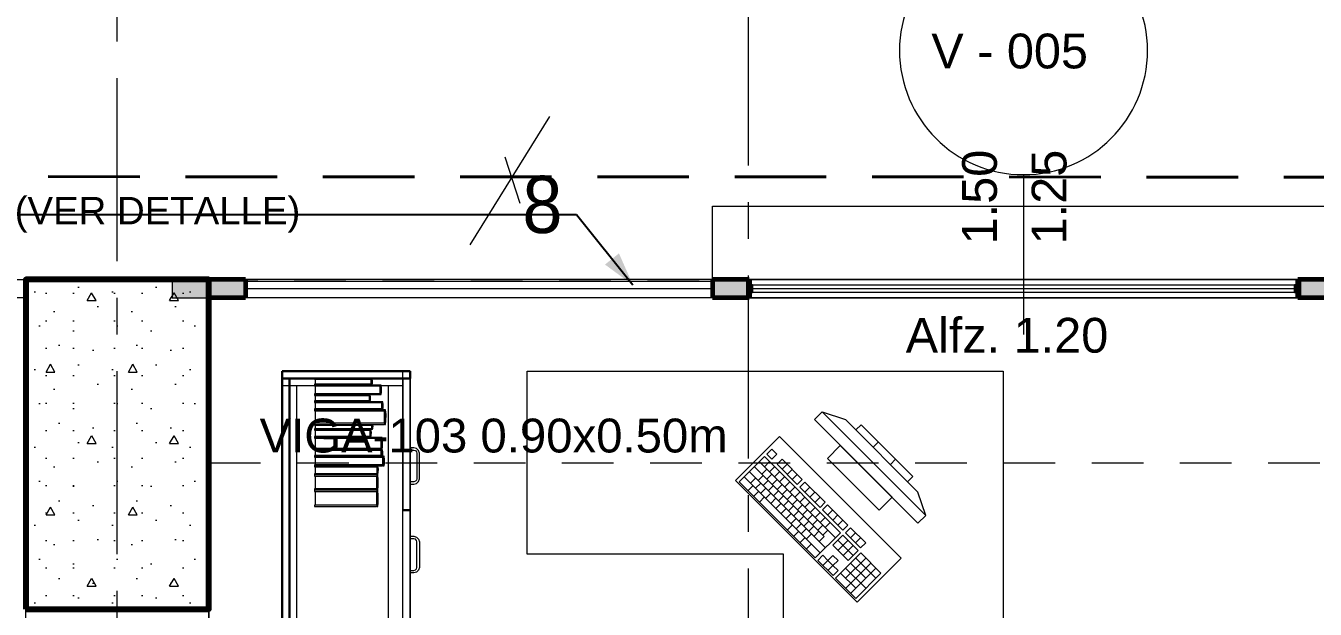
# Model space of a CAD drawing. Header units: inches. Extents: x -38 to 5698, y -33 to 92.
# Drawn here: x 129.57 to 133.092, y 16.5 to 18.093 of the extents above; entities that cross this region are included whole.
import ezdxf

# ---------------------------------------------------------------- set-up
doc = ezdxf.new("R2010")
doc.units = ezdxf.units.IN
doc.header["$MEASUREMENT"] = 0
doc.set_wipeout_variables(frame=1)
for name, pattern in [('A-PB$0$HIDDEN', [0.375, 0.25, -0.125]), ('CONTINUA', [0]), ('Hidden Line', [0.195611, 0.141111, -0.0545]), ('Punto & Raya', [0.65, 0.5, -0.075, 0, -0.075]), ('Wipeout_Contour', [1, 0, -1])]:
    doc.linetypes.add(name, pattern=pattern)
for name, color, linetype in [('02 _ ARQ _ ALB _ Ejes Generales', 7, 'Continuous'), ('02 _ ARQ _ ALB _ Muros Interiores', 7, 'Continuous'), ('02 _ ARQ _ ZON _ Espacio.3D', 7, 'Continuous'), ('08 _ STR _ EXT _ 06 Columnas', 7, 'Continuous'), ('08 _ STR _ EXT _ 09 Vigas', 7, 'Continuous'), ('Acabado - Muros', 7, 'Continuous'), ('Interior - Mobiliario', 7, 'Continuous'), ('Marcador - Secciones', 251, 'Continuous'), ('Notas - Etiquetas', 251, 'Continuous')]:
    doc.layers.add(name, color=color, linetype=linetype)
for name, color, linetype, lineweight in [('distribucion a sub tableros', 210, 'CONTINUA', 40), ('Lineas Electr', 4, 'Continuous', 18), ('textos', 7, 'Continuous', 5)]:
    doc.layers.add(name, color=color, linetype=linetype, lineweight=lineweight)
doc.styles.add('Estilo_Generado_4', font='swisse.ttf')
doc.styles.add('SWISS', font='swisse.ttf')
doc.dimstyles.new('Estilo_Generado__8', dxfattribs={"dimtxt": 0.18, "dimasz": 0.0912, "dimexe": 0.18, "dimexo": 0.0625, "dimgap": 0, "dimtad": 0, "dimtih": 1, "dimtoh": 1, "dimdec": 4, "dimzin": 0, "dimdsep": 46, "dimcen": 0.09, "dimadec": 0, "dimazin": 0, "dimtfac": 1, "dimtdec": 4, "dimtmove": 0, "dimatfit": 3, "dimldrblk": 'ARROWHEAD_5', "dimfxl": 1, "dimtolj": 1, "dimtzin": 0, "dimarcsym": 0})

# ---------------------------------------------------------------- blocks, each defined once
blk = doc.blocks.new('ARROWHEAD_5')
at = {"linetype": 'Continuous', "lineweight": 0}
blk.add_hatch(color=0, dxfattribs=at).paths.add_polyline_path([(-1, 0.2679), (0, 0), (-1, -0.2679)])
at = {"color": 0, "linetype": 'Continuous', "lineweight": 0}
blk.add_line((0, 0), (-1, 0), dxfattribs=at)

msp = doc.modelspace()

# ---------------------------------------------------------------- hatches: boundary and pattern name
at = {"linetype": 'Continuous', "lineweight": 0, "true_color": 0x636466}
msp.add_hatch(color=251, dxfattribs=at).paths.add_polyline_path([(129.97, 17.3999), (129.97, 17.3499), (130.07, 17.3499), (130.07, 17.3999)])
at = {"layer": '08 _ STR _ EXT _ 06 Columnas', "linetype": 'Continuous', "lineweight": 9}
h = msp.add_hatch(dxfattribs=at)
h.set_pattern_fill('HORMIGÓN_EN_MASA_0002', style=0, pattern_type=2)
h.set_pattern_definition([(0, (92.5, 3e-09), (0, 0.3897114), [0.024375, -0.200625]), (0, (92.6125, 0.19486), (0, 0.3897114), [0.024375, -0.200625]), (60, (92.5, 3e-09), (-0.3375, 0.1948557), [0.024375, -0.200625]), (60, (92.725, 3e-09), (-0.3375, 0.1948557), [0.024375, -0.200625]), (120, (92.5244, 3e-09), (0.3375, 0.1948557), [0.024375, -0.200625]), (120, (92.7494, 3e-09), (0.3375, 0.1948557), [0.024375, -0.200625]), (0, (92.500015, 0.0375), (0, 0.075), [0, -0.075, 0, -0.1125]), (45, (92.537515, 0.0375), (-0.05303301, 0.05303301), [0, -0.05625, 0, -0.09375])])
h.paths.add_polyline_path([(129.57, 16.5), (130.07, 16.5), (130.07, 17.4), (129.57, 17.4)])
at = {"layer": 'Acabado - Muros', "linetype": 'Continuous', "lineweight": 0}
msp.add_hatch(color=254, dxfattribs=at).paths.add_polyline_path([(133.1445, 17.4001), (133.0445, 17.4001), (133.0445, 17.3501), (133.1445, 17.3501)])

# ---------------------------------------------------------------- linework, layer by layer
at = {"color": 7, "linetype": 'Continuous', "lineweight": 13, "flags": 128}
msp.add_lwpolyline([(129.97, 17.3999), (129.97, 17.3499), (130.07, 17.3499), (130.07, 17.3999)], close=True, dxfattribs=at)
at = {"layer": '02 _ ARQ _ ALB _ Ejes Generales', "color": 252, "linetype": 'Punto & Raya', "lineweight": 13}
msp.add_line((129.82, 3.05), (129.82, 44.9), dxfattribs=at)
at = {"layer": '02 _ ARQ _ ALB _ Muros Interiores', "color": 165, "linetype": 'Continuous', "lineweight": 15}
for p, q in [((132.295, 17.6863), (132.295, 17.2501)), ((131.545, 17.4001), (133.045, 17.4001)), ((133.035, 17.3851), (131.555, 17.3851)), ((131.555, 17.3751), (133.035, 17.3751)), ((131.555, 17.3651), (133.035, 17.3651)), ((131.545, 17.3501), (133.045, 17.3501))]:
    msp.add_line(p, q, dxfattribs=at)
at = {"layer": '02 _ ARQ _ ALB _ Muros Interiores', "color": 7, "linetype": 'Continuous', "lineweight": 80}
for p, q in [((131.545, 17.4001), (131.545, 17.3851)), ((131.545, 17.4001), (131.545, 17.3851)), ((133.045, 17.4001), (133.045, 17.3851)), ((133.045, 17.4001), (133.045, 17.3851)), ((131.545, 17.3851), (131.545, 17.3651)), ((131.545, 17.3851), (131.545, 17.3651)), ((131.545, 17.3851), (131.545, 17.3651)), ((131.545, 17.3651), (131.545, 17.3501)), ((131.545, 17.3651), (131.545, 17.3501)), ((133.045, 17.3851), (133.045, 17.3651)), ((133.045, 17.3851), (133.045, 17.3651)), ((133.045, 17.3851), (133.045, 17.3651)), ((133.045, 17.3651), (133.045, 17.3501)), ((133.045, 17.3651), (133.045, 17.3501))]:
    msp.add_line(p, q, dxfattribs=at)
at = {"layer": '02 _ ARQ _ ALB _ Muros Interiores', "color": 165, "linetype": 'Continuous', "lineweight": 25}
for p, q in [((131.555, 17.3851), (131.545, 17.3851)), ((131.545, 17.3651), (131.555, 17.3651)), ((131.555, 17.3651), (131.555, 17.3851)), ((133.045, 17.3851), (133.035, 17.3851)), ((133.035, 17.3851), (133.035, 17.3651)), ((133.035, 17.3651), (133.045, 17.3651))]:
    msp.add_line(p, q, dxfattribs=at)
at = {"layer": '02 _ ARQ _ ALB _ Muros Interiores', "color": 251, "linetype": 'Continuous', "lineweight": 13, "flags": 128}
msp.add_lwpolyline([(132.6337, 18.0251, 1), (131.9562, 18.0251, 1)], format="xyb", close=True, dxfattribs=at)
at = {"layer": '02 _ ARQ _ ZON _ Espacio.3D', "color": 254, "linetype": 'Continuous', "lineweight": 0, "flags": 128}
for points in [[(112.57, 17.4), (137.07, 17.4)], [(135.97, 17.35), (130.07, 17.35), (130.07, 16.9), (130.07, 7.7), (130.27, 7.7), (130.27, 7.2), (129.77, 7.2), (129.77, 3.7271), (130.6199, 3.7271), (130.6224, 4.6516), (130.7699, 4.6516), (130.7699, 4.2489), (135.8699, 4.2489)]]:
    msp.add_lwpolyline(points, dxfattribs=at)
msp.add_lwpolyline([(122.62, 8.1), (123.07, 8.1), (123.07, 7.7), (124.5795, 7.6999), (124.5795, 7.2), (129.37, 7.2), (129.37, 7.7), (129.57, 7.7), (129.57, 8.1), (130.07, 8.1), (130.07, 16.5), (129.57, 16.5), (129.57, 17.35), (129.37, 17.35), (123.27, 17.35), (123.07, 17.35), (123.07, 16.5), (122.62, 16.5)], close=True, dxfattribs=at)
at = {"layer": '08 _ STR _ EXT _ 06 Columnas', "color": 7, "linetype": 'Continuous', "lineweight": 80, "flags": 128}
msp.add_lwpolyline([(129.57, 16.5), (130.07, 16.5), (130.07, 17.4), (129.57, 17.4)], close=True, dxfattribs=at)
at = {"layer": '08 _ STR _ EXT _ 09 Vigas', "color": 251, "linetype": 'Hidden Line', "lineweight": 13}
for p, q in [((130.07, 17.4), (129.57, 17.4)), ((129.57, 7.7), (129.57, 16.9)), ((130.07, 7.7), (130.07, 16.9))]:
    msp.add_line(p, q, dxfattribs=at)
at = {"layer": 'Acabado - Muros', "color": 7, "linetype": 'Continuous', "lineweight": 60}
for p, q in [((130.07, 17.4001), (130.07, 17.3501)), ((131.5455, 17.4001), (131.5455, 17.3501)), ((133.0445, 17.4001), (133.0445, 17.3501)), ((133.1445, 17.4001), (133.0445, 17.4001)), ((133.1445, 17.3501), (133.0445, 17.3501))]:
    msp.add_line(p, q, dxfattribs=at)
at = {"layer": 'distribucion a sub tableros', "linetype": 'A-PB$0$HIDDEN', "lineweight": 40}
msp.add_line((128.1312, 17.6814), (137.9126, 17.6781), dxfattribs=at)
at = {"layer": 'Interior - Mobiliario', "color": 175, "linetype": 'Continuous', "lineweight": 13}
for p, q in [((130.29, 17.13), (130.29, 15.67)), ((130.6, 17.13), (130.29, 17.13)), ((130.6, 15.67), (130.6, 17.13)), ((130.31, 15.69), (130.31, 17.11)), ((130.56, 17.11), (130.31, 17.11)), ((130.5367, 17.1119), (130.3587, 17.1119)), ((130.3587, 17.1119), (130.3587, 17.1098)), ((130.3587, 17.1098), (130.5388, 17.1098)), ((130.5388, 17.0883), (130.3587, 17.0883)), ((130.3587, 17.0883), (130.3587, 17.0862)), ((130.3587, 17.0862), (130.5367, 17.0862)), ((130.5073, 17.0852), (130.3587, 17.0852)), ((130.3587, 17.0852), (130.3587, 17.0838)), ((130.3587, 17.0838), (130.5091, 17.0838)), ((130.3602, 17.0838), (130.3602, 17.0685)), ((130.3605, 17.1098), (130.3605, 17.0883)), ((130.5074, 17.0852), (130.5073, 17.0852)), ((130.5076, 17.085), (130.5074, 17.0852)), ((130.5078, 17.085), (130.5076, 17.085)), ((130.508, 17.0849), (130.5078, 17.085)), ((130.5082, 17.0849), (130.508, 17.0849)), ((130.5084, 17.085), (130.5082, 17.0849)), ((130.5083, 17.0685), (130.5083, 17.0838)), ((130.5086, 17.085), (130.5084, 17.085)), ((130.5088, 17.0851), (130.5086, 17.085)), ((130.509, 17.0852), (130.5088, 17.0851)), ((130.5106, 17.0852), (130.509, 17.0852)), ((130.5091, 17.0838), (130.5095, 17.0824)), ((130.5095, 17.0824), (130.5102, 17.0768)), ((130.5116, 17.0792), (130.5106, 17.0852)), ((130.5368, 17.1118), (130.5367, 17.1119)), ((130.5367, 17.0862), (130.5368, 17.0864)), ((130.537, 17.1116), (130.5368, 17.1118)), ((130.5368, 17.0864), (130.537, 17.0865)), ((130.5372, 17.1115), (130.537, 17.1116)), ((130.537, 17.0865), (130.5373, 17.0866)), ((130.5375, 17.1115), (130.5372, 17.1115)), ((130.5373, 17.0866), (130.5376, 17.0867)), ((130.5378, 17.1115), (130.5375, 17.1115)), ((130.5376, 17.0867), (130.5378, 17.0867)), ((130.538, 17.1115), (130.5378, 17.1115)), ((130.5378, 17.0867), (130.5381, 17.0866)), ((130.5379, 17.0883), (130.5379, 17.1098)), ((130.5383, 17.1116), (130.538, 17.1115)), ((130.5381, 17.0866), (130.5383, 17.0865)), ((130.5385, 17.1117), (130.5383, 17.1116)), ((130.5383, 17.0865), (130.5386, 17.0863)), ((130.5387, 17.1119), (130.5385, 17.1117)), ((130.5386, 17.0863), (130.5387, 17.0862)), ((130.5406, 17.1119), (130.5387, 17.1119)), ((130.5387, 17.0862), (130.5406, 17.0862)), ((130.5388, 17.1098), (130.5394, 17.1079)), ((130.5397, 17.0921), (130.5388, 17.0883)), ((130.5394, 17.1079), (130.5401, 17.1)), ((130.5401, 17.1), (130.5397, 17.0921)), ((130.5419, 17.1033), (130.5406, 17.1119)), ((130.5406, 17.0862), (130.5416, 17.0919)), ((130.5416, 17.0919), (130.5419, 17.1033)), ((130.6, 17.11), (130.56, 17.11)), ((130.56, 17.11), (130.56, 15.69)), ((130.6, 15.69), (130.6, 17.11)), ((130.5091, 17.0685), (130.3587, 17.0685)), ((130.3587, 17.0685), (130.3587, 17.067)), ((130.3587, 17.067), (130.5073, 17.067)), ((130.5408, 17.066), (130.3587, 17.066)), ((130.3587, 17.066), (130.3587, 17.0644)), ((130.3587, 17.0644), (130.543, 17.0644)), ((130.543, 17.0472), (130.3587, 17.0472)), ((130.3587, 17.0472), (130.3587, 17.0456)), ((130.3587, 17.0456), (130.5408, 17.0456)), ((130.3605, 17.0644), (130.3605, 17.0472)), ((130.5073, 17.067), (130.5074, 17.0671)), ((130.5074, 17.0671), (130.5076, 17.0672)), ((130.5076, 17.0672), (130.5078, 17.0673)), ((130.5078, 17.0673), (130.508, 17.0673)), ((130.508, 17.0673), (130.5083, 17.0673)), ((130.5083, 17.0673), (130.5085, 17.0673)), ((130.5085, 17.0673), (130.5087, 17.0672)), ((130.5087, 17.0672), (130.5089, 17.0671)), ((130.5089, 17.0671), (130.509, 17.067)), ((130.509, 17.067), (130.5106, 17.067)), ((130.5098, 17.0712), (130.5091, 17.0685)), ((130.5102, 17.0768), (130.5098, 17.0712)), ((130.5106, 17.067), (130.5114, 17.071)), ((130.5114, 17.071), (130.5116, 17.0792)), ((130.5409, 17.066), (130.5408, 17.066)), ((130.5408, 17.0456), (130.541, 17.0457)), ((130.5411, 17.0658), (130.5409, 17.066)), ((130.541, 17.0457), (130.5412, 17.0458)), ((130.5414, 17.0657), (130.5411, 17.0658)), ((130.5412, 17.0458), (130.5415, 17.0459)), ((130.5417, 17.0657), (130.5414, 17.0657)), ((130.5415, 17.0459), (130.5417, 17.0459)), ((130.5419, 17.0657), (130.5417, 17.0657)), ((130.5417, 17.0459), (130.542, 17.0459)), ((130.5422, 17.0657), (130.5419, 17.0657)), ((130.542, 17.0459), (130.5423, 17.0459)), ((130.5421, 17.0472), (130.5421, 17.0644)), ((130.5425, 17.0658), (130.5422, 17.0657)), ((130.5423, 17.0459), (130.5425, 17.0458)), ((130.5427, 17.0659), (130.5425, 17.0658)), ((130.5425, 17.0458), (130.5428, 17.0457)), ((130.5429, 17.066), (130.5427, 17.0659)), ((130.5428, 17.0457), (130.5429, 17.0456)), ((130.5449, 17.066), (130.5429, 17.066)), ((130.5429, 17.0456), (130.5449, 17.0456)), ((130.543, 17.0644), (130.5436, 17.0629)), ((130.5439, 17.0503), (130.543, 17.0472)), ((130.5436, 17.0629), (130.5444, 17.0566)), ((130.5444, 17.0566), (130.5439, 17.0503)), ((130.5461, 17.0592), (130.5449, 17.066)), ((130.5449, 17.0456), (130.5459, 17.0501)), ((130.5459, 17.0501), (130.5461, 17.0592)), ((130.5484, 17.0446), (130.3587, 17.0446)), ((130.3587, 17.0446), (130.3587, 17.0414)), ((130.3587, 17.0414), (130.5507, 17.0414)), ((130.3606, 17.0414), (130.3606, 17.0077)), ((130.5485, 17.0444), (130.5484, 17.0446)), ((130.5488, 17.0442), (130.5485, 17.0444)), ((130.549, 17.044), (130.5488, 17.0442)), ((130.5493, 17.0439), (130.549, 17.044)), ((130.5496, 17.0439), (130.5493, 17.0439)), ((130.5499, 17.044), (130.5496, 17.0439)), ((130.5498, 17.0077), (130.5498, 17.0414)), ((130.5501, 17.0441), (130.5499, 17.044)), ((130.5504, 17.0444), (130.5501, 17.0441)), ((130.5506, 17.0446), (130.5504, 17.0444)), ((130.5527, 17.0446), (130.5506, 17.0446)), ((130.5507, 17.0414), (130.5513, 17.0383)), ((130.5516, 17.0137), (130.5507, 17.0077)), ((130.5513, 17.0383), (130.5521, 17.0261)), ((130.5521, 17.0261), (130.5516, 17.0137)), ((130.554, 17.0312), (130.5527, 17.0446)), ((130.5527, 17.0045), (130.5537, 17.0133)), ((130.5537, 17.0133), (130.554, 17.0312)), ((131.7451, 17.0389), (131.7239, 17.0177)), ((131.7239, 17.0177), (132.0067, 16.7349)), ((132.0279, 16.7561), (131.7451, 17.0389)), ((131.7451, 17.0389), (131.8087, 17.0177)), ((131.8087, 17.0177), (132.0067, 16.8197)), ((130.5507, 17.0077), (130.3587, 17.0077)), ((130.3587, 17.0077), (130.3587, 17.0045)), ((130.3587, 17.0045), (130.5484, 17.0045)), ((130.5138, 17.0035), (130.3587, 17.0035)), ((130.3587, 17.0035), (130.3587, 17.0026)), ((130.3587, 17.0026), (130.5157, 17.0026)), ((130.5157, 16.9925), (130.3587, 16.9925)), ((130.3587, 16.9925), (130.3587, 16.9915)), ((130.3587, 16.9915), (130.5138, 16.9915)), ((130.5094, 16.9905), (130.3587, 16.9905)), ((130.3587, 16.9905), (130.3587, 16.9889)), ((130.3587, 16.9889), (130.5112, 16.9889)), ((130.3602, 17.0026), (130.3602, 16.9925)), ((130.3602, 16.9889), (130.3602, 16.9717)), ((130.5095, 16.9904), (130.5094, 16.9905)), ((130.5097, 16.9903), (130.5095, 16.9904)), ((130.5099, 16.9902), (130.5097, 16.9903)), ((130.5101, 16.9902), (130.5099, 16.9902)), ((130.5103, 16.9902), (130.5101, 16.9902)), ((130.5106, 16.9902), (130.5103, 16.9902)), ((130.5105, 16.9717), (130.5105, 16.9889)), ((130.5108, 16.9903), (130.5106, 16.9902)), ((130.511, 16.9904), (130.5108, 16.9903)), ((130.5111, 16.9905), (130.511, 16.9904)), ((130.5128, 16.9905), (130.5111, 16.9905)), ((130.5112, 16.9889), (130.5117, 16.9873)), ((130.5119, 16.9748), (130.5112, 16.9717)), ((130.5117, 16.9873), (130.5123, 16.9811)), ((130.5123, 16.9811), (130.5119, 16.9748)), ((130.5138, 16.9837), (130.5128, 16.9905)), ((130.5128, 16.9701), (130.5136, 16.9746)), ((130.5136, 16.9746), (130.5138, 16.9837)), ((130.5139, 17.0035), (130.5138, 17.0035)), ((130.5138, 16.9915), (130.5139, 16.9916)), ((130.5141, 17.0034), (130.5139, 17.0035)), ((130.5139, 16.9916), (130.5141, 16.9916)), ((130.5143, 17.0034), (130.5141, 17.0034)), ((130.5141, 16.9916), (130.5144, 16.9917)), ((130.5145, 17.0033), (130.5143, 17.0034)), ((130.5144, 16.9917), (130.5146, 16.9917)), ((130.5148, 17.0033), (130.5145, 17.0033)), ((130.5146, 16.9917), (130.5148, 16.9917)), ((130.515, 17.0034), (130.5148, 17.0033)), ((130.5148, 16.9917), (130.5151, 16.9917)), ((130.5149, 16.9925), (130.5149, 17.0026)), ((130.5152, 17.0034), (130.515, 17.0034)), ((130.5151, 16.9917), (130.5153, 16.9916)), ((130.5154, 17.0035), (130.5152, 17.0034)), ((130.5153, 16.9916), (130.5155, 16.9915)), ((130.5156, 17.0035), (130.5154, 17.0035)), ((130.5155, 16.9915), (130.5156, 16.9915)), ((130.5173, 17.0035), (130.5156, 17.0035)), ((130.5156, 16.9915), (130.5173, 16.9915)), ((130.5157, 17.0026), (130.5162, 17.0017)), ((130.5164, 16.9943), (130.5157, 16.9925)), ((130.5162, 17.0017), (130.5168, 16.998)), ((130.5168, 16.998), (130.5164, 16.9943)), ((130.5183, 16.9995), (130.5173, 17.0035)), ((130.5173, 16.9915), (130.5182, 16.9941)), ((130.5182, 16.9941), (130.5183, 16.9995)), ((130.5484, 17.0045), (130.5486, 17.0047)), ((130.5486, 17.0047), (130.5488, 17.005)), ((130.5488, 17.005), (130.5491, 17.0051)), ((130.5491, 17.0051), (130.5494, 17.0052)), ((130.5494, 17.0052), (130.5497, 17.0052)), ((130.5497, 17.0052), (130.5499, 17.0051)), ((130.5499, 17.0051), (130.5502, 17.0049)), ((130.5502, 17.0049), (130.5505, 17.0047)), ((130.5505, 17.0047), (130.5506, 17.0045)), ((130.5506, 17.0045), (130.5527, 17.0045)), ((131.8511, 17.0036), (131.837, 16.9894)), ((131.837, 16.9894), (131.9784, 16.848)), ((131.9926, 16.8621), (131.8511, 17.0036)), ((130.5112, 16.9717), (130.3587, 16.9717)), ((130.3587, 16.9717), (130.3587, 16.9701)), ((130.3587, 16.9701), (130.5094, 16.9701)), ((130.539, 16.9691), (130.3587, 16.9691)), ((130.3587, 16.9691), (130.3587, 16.9665)), ((130.3587, 16.9665), (130.5412, 16.9665)), ((130.3605, 16.9665), (130.3605, 16.9389)), ((130.5094, 16.9701), (130.5095, 16.9702)), ((130.5095, 16.9702), (130.5097, 16.9703)), ((130.5097, 16.9703), (130.5099, 16.9704)), ((130.5099, 16.9704), (130.5102, 16.9705)), ((130.5102, 16.9705), (130.5104, 16.9705)), ((130.5104, 16.9705), (130.5106, 16.9704)), ((130.5106, 16.9704), (130.5108, 16.9703)), ((130.5108, 16.9703), (130.511, 16.9702)), ((130.511, 16.9702), (130.5111, 16.9701)), ((130.5111, 16.9701), (130.5128, 16.9701)), ((130.5391, 16.969), (130.539, 16.9691)), ((130.5393, 16.9688), (130.5391, 16.969)), ((130.5395, 16.9687), (130.5393, 16.9688)), ((130.5398, 16.9686), (130.5395, 16.9687)), ((130.5401, 16.9686), (130.5398, 16.9686)), ((130.5403, 16.9686), (130.5401, 16.9686)), ((130.5402, 16.9389), (130.5402, 16.9665)), ((130.5406, 16.9688), (130.5403, 16.9686)), ((130.5408, 16.9689), (130.5406, 16.9688)), ((130.541, 16.9691), (130.5408, 16.9689)), ((130.543, 16.9691), (130.541, 16.9691)), ((130.5412, 16.9665), (130.5417, 16.964)), ((130.542, 16.9439), (130.5412, 16.9389)), ((130.5417, 16.964), (130.5425, 16.9539)), ((130.5425, 16.9539), (130.542, 16.9439)), ((130.5442, 16.9582), (130.543, 16.9691)), ((130.543, 16.9363), (130.544, 16.9435)), ((130.544, 16.9435), (130.5442, 16.9582)), ((130.63, 16.941), (130.62, 16.941)), ((130.62, 16.941), (130.62, 16.934)), ((130.6375, 16.939), (130.63, 16.941)), ((130.643, 16.9335), (130.6375, 16.939)), ((131.7946, 16.947), (131.7592, 16.9116)), ((131.936, 16.8056), (131.7946, 16.947)), ((131.8841, 16.9423), (131.8983, 16.9564)), ((130.5412, 16.9389), (130.3587, 16.9389)), ((130.3587, 16.9389), (130.3587, 16.9363)), ((130.3587, 16.9363), (130.539, 16.9363)), ((130.5398, 16.9353), (130.3587, 16.9353)), ((130.3587, 16.9353), (130.3587, 16.934)), ((130.3587, 16.934), (130.542, 16.934)), ((130.542, 16.9199), (130.3587, 16.9199)), ((130.3587, 16.9199), (130.3587, 16.9186)), ((130.3587, 16.9186), (130.5398, 16.9186)), ((130.5442, 16.9176), (130.3587, 16.9176)), ((130.3587, 16.9176), (130.3587, 16.9155)), ((130.3587, 16.9155), (130.5465, 16.9155)), ((130.3605, 16.934), (130.3605, 16.9199)), ((130.3606, 16.9155), (130.3606, 16.8939)), ((130.539, 16.9363), (130.5391, 16.9365)), ((130.5391, 16.9365), (130.5393, 16.9367)), ((130.5393, 16.9367), (130.5396, 16.9368)), ((130.5396, 16.9368), (130.5399, 16.9369)), ((130.5399, 16.9353), (130.5398, 16.9353)), ((130.5398, 16.9186), (130.5399, 16.9186)), ((130.5399, 16.9369), (130.5401, 16.9369)), ((130.5401, 16.9352), (130.5399, 16.9353)), ((130.5399, 16.9186), (130.5401, 16.9187)), ((130.5401, 16.9369), (130.5404, 16.9368)), ((130.5403, 16.9351), (130.5401, 16.9352)), ((130.5401, 16.9187), (130.5404, 16.9188)), ((130.5406, 16.935), (130.5403, 16.9351)), ((130.5404, 16.9368), (130.5407, 16.9366)), ((130.5404, 16.9188), (130.5407, 16.9188)), ((130.5409, 16.935), (130.5406, 16.935)), ((130.5407, 16.9366), (130.5409, 16.9364)), ((130.5407, 16.9188), (130.5409, 16.9188)), ((130.5409, 16.9364), (130.541, 16.9363)), ((130.5412, 16.9351), (130.5409, 16.935)), ((130.5409, 16.9188), (130.5412, 16.9188)), ((130.541, 16.9363), (130.543, 16.9363)), ((130.541, 16.9199), (130.541, 16.934)), ((130.5414, 16.9351), (130.5412, 16.9351)), ((130.5412, 16.9188), (130.5415, 16.9187)), ((130.5416, 16.9352), (130.5414, 16.9351)), ((130.5415, 16.9187), (130.5417, 16.9186)), ((130.5418, 16.9353), (130.5416, 16.9352)), ((130.5417, 16.9186), (130.5418, 16.9186)), ((130.5438, 16.9353), (130.5418, 16.9353)), ((130.5418, 16.9186), (130.5438, 16.9186)), ((130.542, 16.934), (130.5425, 16.9327)), ((130.5428, 16.9224), (130.542, 16.9199)), ((130.5425, 16.9327), (130.5433, 16.9276)), ((130.5433, 16.9276), (130.5428, 16.9224)), ((130.5451, 16.9297), (130.5438, 16.9353)), ((130.5438, 16.9186), (130.5448, 16.9222)), ((130.5443, 16.9175), (130.5442, 16.9176)), ((130.5445, 16.9173), (130.5443, 16.9175)), ((130.5448, 16.9172), (130.5445, 16.9173)), ((130.5448, 16.9222), (130.5451, 16.9297)), ((130.5451, 16.9171), (130.5448, 16.9172)), ((130.5454, 16.9171), (130.5451, 16.9171)), ((130.5456, 16.9172), (130.5454, 16.9171)), ((130.5455, 16.8939), (130.5455, 16.9155)), ((130.5459, 16.9173), (130.5456, 16.9172)), ((130.5461, 16.9174), (130.5459, 16.9173)), ((130.5463, 16.9176), (130.5461, 16.9174)), ((130.5484, 16.9176), (130.5463, 16.9176)), ((130.5465, 16.9155), (130.547, 16.9135)), ((130.547, 16.9135), (130.5478, 16.9056)), ((130.5478, 16.9056), (130.5473, 16.8977)), ((130.5496, 16.909), (130.5484, 16.9176)), ((130.5494, 16.8975), (130.5496, 16.909)), ((130.62, 16.934), (130.63, 16.934)), ((130.63, 16.934), (130.634, 16.9329)), ((130.634, 16.9329), (130.6369, 16.93)), ((130.6369, 16.93), (130.638, 16.926)), ((130.638, 16.926), (130.638, 16.856)), ((130.645, 16.926), (130.643, 16.9335)), ((130.645, 16.856), (130.645, 16.926)), ((131.5871, 16.9166), (131.5185, 16.848)), ((131.7948, 16.7089), (131.5871, 16.9166)), ((131.6077, 16.9372), (131.594, 16.9235)), ((131.594, 16.9235), (131.6078, 16.9096)), ((131.6215, 16.9233), (131.6077, 16.9372)), ((131.6078, 16.9096), (131.6215, 16.9233)), ((131.6354, 16.9095), (131.6217, 16.8958)), ((131.6908, 16.8541), (131.6354, 16.9095)), ((131.7592, 16.9116), (131.9006, 16.7702)), ((131.9313, 16.8951), (131.9454, 16.9093)), ((130.5465, 16.8939), (130.3587, 16.8939)), ((130.3587, 16.8939), (130.3587, 16.8918)), ((130.3587, 16.8918), (130.5442, 16.8918)), ((130.5281, 16.8908), (130.3587, 16.8908)), ((130.3587, 16.8908), (130.3587, 16.889)), ((130.3587, 16.889), (130.5301, 16.889)), ((130.5301, 16.8696), (130.3587, 16.8696)), ((130.3587, 16.8696), (130.3587, 16.8677)), ((130.3604, 16.889), (130.3604, 16.8696)), ((130.5282, 16.8907), (130.5281, 16.8908)), ((130.5284, 16.8906), (130.5282, 16.8907)), ((130.5286, 16.8905), (130.5284, 16.8906)), ((130.5289, 16.8904), (130.5286, 16.8905)), ((130.5291, 16.8904), (130.5289, 16.8904)), ((130.5294, 16.8905), (130.5291, 16.8904)), ((130.5293, 16.8696), (130.5293, 16.889)), ((130.5296, 16.8906), (130.5294, 16.8905)), ((130.5298, 16.8907), (130.5296, 16.8906)), ((130.53, 16.8908), (130.5298, 16.8907)), ((130.5319, 16.8908), (130.53, 16.8908)), ((130.5301, 16.889), (130.5306, 16.8872)), ((130.5309, 16.873), (130.5301, 16.8696)), ((130.5306, 16.8872), (130.5314, 16.8801)), ((130.5314, 16.8801), (130.5309, 16.873)), ((130.533, 16.8831), (130.5319, 16.8908)), ((130.5319, 16.8677), (130.5328, 16.8728)), ((130.5328, 16.8728), (130.533, 16.8831)), ((130.5442, 16.8918), (130.5443, 16.8919)), ((130.5443, 16.8919), (130.5446, 16.8921)), ((130.5446, 16.8921), (130.5449, 16.8922)), ((130.5449, 16.8922), (130.5451, 16.8922)), ((130.5451, 16.8922), (130.5454, 16.8922)), ((130.5454, 16.8922), (130.5457, 16.8922)), ((130.5457, 16.8922), (130.5459, 16.8921)), ((130.5459, 16.8921), (130.5462, 16.8919)), ((130.5462, 16.8919), (130.5463, 16.8918)), ((130.5463, 16.8918), (130.5484, 16.8918)), ((130.5473, 16.8977), (130.5465, 16.8939)), ((130.5484, 16.8918), (130.5494, 16.8975)), ((131.546, 16.8755), (131.7537, 16.6677)), ((131.5597, 16.8892), (131.7501, 16.6988)), ((131.5734, 16.9029), (131.7811, 16.6952)), ((131.5804, 16.8684), (131.5942, 16.8821)), ((131.5872, 16.889), (131.601, 16.9028)), ((131.6011, 16.8752), (131.6148, 16.8889)), ((131.6149, 16.8613), (131.6286, 16.8751)), ((131.6217, 16.8958), (131.677, 16.8404)), ((131.6355, 16.8819), (131.6492, 16.8956)), ((131.6494, 16.8681), (131.6631, 16.8818)), ((130.3587, 16.8677), (130.5281, 16.8677)), ((130.5275, 16.8667), (130.3587, 16.8667)), ((130.3587, 16.8667), (130.3587, 16.8634)), ((130.3587, 16.8634), (130.5295, 16.8634)), ((130.3604, 16.8634), (130.3604, 16.8289)), ((130.5276, 16.8666), (130.5275, 16.8667)), ((130.5278, 16.8663), (130.5276, 16.8666)), ((130.528, 16.8661), (130.5278, 16.8663)), ((130.5283, 16.866), (130.528, 16.8661)), ((130.5281, 16.8677), (130.5282, 16.8678)), ((130.5282, 16.8678), (130.5284, 16.868)), ((130.5285, 16.866), (130.5283, 16.866)), ((130.5284, 16.868), (130.5287, 16.8681)), ((130.5288, 16.8661), (130.5285, 16.866)), ((130.5287, 16.8681), (130.5289, 16.8681)), ((130.5287, 16.8289), (130.5287, 16.8634)), ((130.529, 16.8663), (130.5288, 16.8661)), ((130.5289, 16.8681), (130.5292, 16.8681)), ((130.5293, 16.8665), (130.529, 16.8663)), ((130.5292, 16.8681), (130.5294, 16.868)), ((130.5294, 16.8667), (130.5293, 16.8665)), ((130.5294, 16.868), (130.5297, 16.8679)), ((130.5313, 16.8667), (130.5294, 16.8667)), ((130.5295, 16.8634), (130.5301, 16.8603)), ((130.5303, 16.835), (130.5295, 16.8289)), ((130.5297, 16.8679), (130.5299, 16.8678)), ((130.5299, 16.8678), (130.53, 16.8677)), ((130.53, 16.8677), (130.5319, 16.8677)), ((130.5301, 16.8603), (130.5308, 16.8477)), ((130.5308, 16.8477), (130.5303, 16.835)), ((130.5324, 16.853), (130.5313, 16.8667)), ((130.5313, 16.8256), (130.5322, 16.8346)), ((130.5322, 16.8346), (130.5324, 16.853)), ((130.62, 16.848), (130.62, 16.841)), ((130.63, 16.848), (130.62, 16.848)), ((130.62, 16.841), (130.63, 16.841)), ((130.634, 16.8491), (130.63, 16.848)), ((130.63, 16.841), (130.6375, 16.843)), ((130.6369, 16.852), (130.634, 16.8491)), ((130.638, 16.856), (130.6369, 16.852)), ((130.6375, 16.843), (130.643, 16.8485)), ((130.643, 16.8485), (130.645, 16.856)), ((131.5185, 16.848), (131.7262, 16.6403)), ((131.5322, 16.8617), (131.74, 16.654)), ((131.5428, 16.8238), (131.5565, 16.8375)), ((131.5496, 16.8444), (131.5633, 16.8581)), ((131.5634, 16.8306), (131.5771, 16.8443)), ((131.5702, 16.8512), (131.5839, 16.8649)), ((131.584, 16.8374), (131.5978, 16.8511)), ((131.5943, 16.8546), (131.608, 16.8683)), ((131.5979, 16.8235), (131.6116, 16.8372)), ((131.6081, 16.8407), (131.6219, 16.8544)), ((131.622, 16.8269), (131.6357, 16.8406)), ((131.6288, 16.8475), (131.6425, 16.8612)), ((131.6426, 16.8336), (131.6563, 16.8474)), ((131.6565, 16.8198), (131.6702, 16.8335)), ((131.6632, 16.8542), (131.6769, 16.8679)), ((131.677, 16.8404), (131.6908, 16.8541)), ((131.6977, 16.8472), (131.684, 16.8334)), ((131.684, 16.8334), (131.7394, 16.7781)), ((131.7531, 16.7918), (131.6977, 16.8472)), ((131.6978, 16.8196), (131.7115, 16.8333)), ((131.9784, 16.848), (131.9926, 16.8621)), ((130.5295, 16.8289), (130.3587, 16.8289)), ((130.3587, 16.8289), (130.3587, 16.8256)), ((130.3587, 16.8256), (130.5275, 16.8256)), ((130.5278, 16.8246), (130.3587, 16.8246)), ((130.3587, 16.8246), (130.3587, 16.821)), ((130.3587, 16.821), (130.5299, 16.821)), ((130.3604, 16.821), (130.3604, 16.7839)), ((130.5275, 16.8256), (130.5276, 16.8258)), ((130.5276, 16.8258), (130.5279, 16.826)), ((130.5279, 16.8244), (130.5278, 16.8246)), ((130.5279, 16.826), (130.5281, 16.8262)), ((130.5281, 16.8241), (130.5279, 16.8244)), ((130.5281, 16.8262), (130.5283, 16.8262)), ((130.5284, 16.8239), (130.5281, 16.8241)), ((130.5283, 16.8262), (130.5286, 16.8262)), ((130.5286, 16.8238), (130.5284, 16.8239)), ((130.5286, 16.8262), (130.5288, 16.8261)), ((130.5289, 16.8238), (130.5286, 16.8238)), ((130.5288, 16.8261), (130.5291, 16.826)), ((130.5291, 16.8239), (130.5289, 16.8238)), ((130.529, 16.7839), (130.529, 16.821)), ((130.5291, 16.826), (130.5293, 16.8257)), ((130.5294, 16.8241), (130.5291, 16.8239)), ((130.5293, 16.8257), (130.5294, 16.8256)), ((130.5294, 16.8256), (130.5313, 16.8256)), ((130.5296, 16.8243), (130.5294, 16.8241)), ((130.5297, 16.8246), (130.5296, 16.8243)), ((130.5316, 16.8246), (130.5297, 16.8246)), ((130.5299, 16.821), (130.5304, 16.8177)), ((130.5304, 16.8177), (130.5311, 16.8041)), ((130.5311, 16.8041), (130.5307, 16.7905)), ((130.5328, 16.8098), (130.5316, 16.8246)), ((130.5326, 16.7901), (130.5328, 16.8098)), ((131.5583, 16.8082), (131.5721, 16.8219)), ((131.5739, 16.7926), (131.5876, 16.8064)), ((131.5773, 16.8167), (131.591, 16.8305)), ((131.5911, 16.8029), (131.6048, 16.8166)), ((131.6049, 16.789), (131.6187, 16.8028)), ((131.6117, 16.8097), (131.6255, 16.8234)), ((131.6256, 16.7958), (131.6393, 16.8095)), ((131.6358, 16.813), (131.6496, 16.8267)), ((131.6497, 16.7992), (131.6634, 16.8129)), ((131.6635, 16.7853), (131.6772, 16.799)), ((131.6703, 16.806), (131.684, 16.8197)), ((131.6842, 16.7921), (131.6979, 16.8058)), ((131.7117, 16.8058), (131.7254, 16.8195)), ((131.7255, 16.7919), (131.7392, 16.8056)), ((131.9006, 16.7702), (131.936, 16.8056)), ((132.0279, 16.7561), (132.0067, 16.8197)), ((130.5299, 16.7839), (130.3587, 16.7839)), ((130.3587, 16.7839), (130.3587, 16.7804)), ((130.3587, 16.7804), (130.5278, 16.7804)), ((130.5278, 16.7804), (130.528, 16.7806)), ((130.528, 16.7806), (130.5282, 16.7809)), ((130.5282, 16.7809), (130.5284, 16.781)), ((130.5284, 16.781), (130.5287, 16.7811)), ((130.5287, 16.7811), (130.5289, 16.7811)), ((130.5289, 16.7811), (130.5292, 16.781)), ((130.5292, 16.781), (130.5294, 16.7808)), ((130.5294, 16.7808), (130.5296, 16.7805)), ((130.5296, 16.7805), (130.5297, 16.7804)), ((130.5297, 16.7804), (130.5316, 16.7804)), ((130.5307, 16.7905), (130.5299, 16.7839)), ((130.5316, 16.7804), (130.5326, 16.7901)), ((130.62, 16.771), (130.6, 16.771)), ((130.6, 16.41), (130.6, 16.769)), ((130.62, 16.769), (130.6, 16.769)), ((130.62, 16.41), (130.62, 16.769)), ((131.6188, 16.7752), (131.6325, 16.7889)), ((131.6326, 16.7613), (131.6464, 16.7751)), ((131.6394, 16.782), (131.6531, 16.7957)), ((131.6533, 16.7681), (131.667, 16.7819)), ((131.6671, 16.7543), (131.6808, 16.768)), ((131.6774, 16.7715), (131.6911, 16.7852)), ((131.6912, 16.7576), (131.7049, 16.7713)), ((131.698, 16.7783), (131.7117, 16.792)), ((131.7119, 16.7644), (131.7256, 16.7781)), ((131.7257, 16.7506), (131.7394, 16.7643)), ((131.7394, 16.7781), (131.7531, 16.7918)), ((131.76, 16.7848), (131.7463, 16.7711)), ((131.7463, 16.7711), (131.8017, 16.7157)), ((131.8154, 16.7295), (131.76, 16.7848)), ((131.7601, 16.7573), (131.7738, 16.771)), ((131.6465, 16.7475), (131.6602, 16.7612)), ((131.6501, 16.7165), (131.6638, 16.7302)), ((131.6603, 16.7337), (131.6741, 16.7474)), ((131.6742, 16.7198), (131.6879, 16.7335)), ((131.681, 16.7404), (131.6947, 16.7542)), ((131.6948, 16.7266), (131.7085, 16.7403)), ((131.7051, 16.7438), (131.7188, 16.7575)), ((131.7189, 16.7299), (131.7326, 16.7436)), ((131.7328, 16.7161), (131.7465, 16.7298)), ((131.7396, 16.7367), (131.7533, 16.7504)), ((131.7534, 16.7229), (131.7671, 16.7366)), ((131.774, 16.7434), (131.7877, 16.7572)), ((131.7878, 16.7296), (131.8015, 16.7433)), ((131.8017, 16.7157), (131.8154, 16.7295)), ((132.0067, 16.7349), (132.0279, 16.7561)), ((130.62, 16.699), (130.63, 16.699)), ((130.62, 16.692), (130.62, 16.699)), ((130.63, 16.699), (130.6375, 16.697)), ((130.6375, 16.697), (130.643, 16.6915)), ((131.6674, 16.6992), (131.6811, 16.7129)), ((131.6847, 16.6819), (131.6984, 16.6956)), ((131.688, 16.706), (131.7017, 16.7197)), ((131.7019, 16.6921), (131.7156, 16.7058)), ((131.7087, 16.7127), (131.7224, 16.7265)), ((131.7225, 16.6989), (131.7362, 16.7126)), ((131.7262, 16.6403), (131.7948, 16.7089)), ((131.7364, 16.6851), (131.7501, 16.6988)), ((131.7466, 16.7022), (131.7603, 16.7159)), ((131.8017, 16.702), (131.7743, 16.6745)), ((131.8433, 16.6604), (131.8017, 16.702)), ((131.8223, 16.7225), (131.8086, 16.7088)), ((131.8086, 16.7088), (131.8501, 16.6673)), ((131.8639, 16.681), (131.8223, 16.7225)), ((131.8224, 16.695), (131.8362, 16.7087)), ((131.8363, 16.6811), (131.85, 16.6948)), ((130.63, 16.692), (130.62, 16.692)), ((130.634, 16.6909), (130.63, 16.692)), ((130.6369, 16.688), (130.634, 16.6909)), ((130.638, 16.684), (130.6369, 16.688)), ((130.638, 16.614), (130.638, 16.684)), ((130.643, 16.6915), (130.645, 16.684)), ((130.645, 16.684), (130.645, 16.614)), ((131.702, 16.6646), (131.7157, 16.6783)), ((131.7743, 16.6745), (131.8159, 16.633)), ((131.788, 16.6882), (131.8296, 16.6467)), ((131.7882, 16.6607), (131.8156, 16.6881)), ((131.802, 16.6468), (131.8294, 16.6743)), ((131.8159, 16.633), (131.8433, 16.6604)), ((131.8501, 16.6673), (131.8639, 16.681)), ((131.7469, 16.6471), (131.7332, 16.6334)), ((131.7332, 16.6334), (131.7747, 16.5919)), ((131.7607, 16.6333), (131.7469, 16.6471)), ((131.747, 16.6195), (131.7607, 16.6333)), ((131.7744, 16.647), (131.7607, 16.6333)), ((131.7607, 16.6333), (131.7746, 16.6194)), ((131.7883, 16.6331), (131.7744, 16.647)), ((131.7746, 16.6194), (131.7883, 16.6331)), ((131.8502, 16.6535), (131.7816, 16.5849)), ((131.8092, 16.5848), (131.8641, 16.6396)), ((131.8093, 16.5572), (131.8779, 16.6258)), ((131.8228, 16.6261), (131.8643, 16.5845)), ((131.8365, 16.6398), (131.8919, 16.5844)), ((131.9056, 16.5981), (131.8502, 16.6535)), ((130.62, 16.606), (130.63, 16.606)), ((130.62, 16.599), (130.62, 16.606)), ((130.63, 16.599), (130.62, 16.599)), ((130.63, 16.606), (130.634, 16.6071)), ((130.6375, 16.601), (130.63, 16.599)), ((130.634, 16.6071), (130.6369, 16.61)), ((130.6369, 16.61), (130.638, 16.614)), ((130.643, 16.6065), (130.6375, 16.601)), ((130.645, 16.614), (130.643, 16.6065)), ((131.7609, 16.6057), (131.7746, 16.6194)), ((131.7884, 16.6056), (131.7746, 16.6194)), ((131.7747, 16.5919), (131.7884, 16.6056)), ((131.7954, 16.5986), (131.8369, 16.5571)), ((131.8091, 16.6124), (131.8645, 16.557)), ((131.8232, 16.5434), (131.8917, 16.612)), ((131.837, 16.5295), (131.9056, 16.5981)), ((131.7816, 16.5849), (131.837, 16.5295))]:
    msp.add_line(p, q, dxfattribs=at)
at = {"layer": 'Interior - Mobiliario', "color": 175, "linetype": 'Continuous', "lineweight": 13, "flags": 128}
for points in [[(131.4455, 17.6001), (133.1445, 17.6001), (133.1445, 17.4001), (131.4455, 17.4001)], [(132.239, 17.15), (132.239, 15.65), (131.639, 15.65), (131.639, 16.65), (130.939, 16.65), (130.939, 17.15)], [(131.6284, 16.9717), (131.5082, 16.8515), (131.8405, 16.5192), (131.9607, 16.6394)]]:
    msp.add_lwpolyline(points, close=True, dxfattribs=at)
at = {"layer": 'Lineas Electr', "ltscale": 0.3}
for p, q in [((130.7834, 17.4944), (131.0014, 17.8449)), ((130.9205, 17.6076), (130.8795, 17.7338))]:
    msp.add_line(p, q, dxfattribs=at)
at = {"layer": 'Marcador - Secciones', "color": 251, "linetype": 'Punto & Raya', "lineweight": 13}
msp.add_line((131.5425, 46.2111), (131.5425, 0.8878), dxfattribs=at)

# ---------------------------------------------------------------- texts
at = {"layer": '02 _ ARQ _ ALB _ Muros Interiores', "color": 251, "lineweight": 25, "char_height": 0.095, "attachment_point": 7, "style": 'Estilo_Generado_4'}
for s, insert in [('\\A1;{\\pql;\\pt0;\\fSwis721 Ex BT|b0|i0|c0|p34;V - 005\\fSwis721 Ex BT|b0|i0|c0|p34;\\fSwis721 Ex BT|b0|i0|c0|p34;\\fSwis721 Ex BT|b0|i0|c0|p34;}', (132.0431, 17.9751)), ('\\A1;{\\pql;\\pt0;\\fSwis721 Ex BT|b0|i0|c0|p34;Alfz. 1.20\\fSwis721 Ex BT|b0|i0|c0|p34;\\A1{\\H.66x;\\S^  ;}\\fSwis721 Ex BT|b0|i0|c0|p34;\\fSwis721 Ex BT|b0|i0|c0|p34;}', (131.9732, 17.1726))]:
    msp.add_mtext(s, dxfattribs=dict(at, insert=insert))
at = {"layer": '02 _ ARQ _ ALB _ Muros Interiores', "color": 251, "lineweight": 25, "char_height": 0.095, "attachment_point": 7, "rotation": 90, "style": 'Estilo_Generado_4'}
for s, insert in [('\\A1;{\\pql;\\pt0;\\fSwis721 Ex BT|b0|i0|c0|p34;1.50\\fSwis721 Ex BT|b0|i0|c0|p34;\\A1{\\H.66x;\\S^  ;}\\fSwis721 Ex BT|b0|i0|c0|p34;\\fSwis721 Ex BT|b0|i0|c0|p34;}', (132.25, 17.4961)), ('\\A1;{\\pql;\\pt0;\\fSwis721 Ex BT|b0|i0|c0|p34;1.25\\fSwis721 Ex BT|b0|i0|c0|p34;\\A1{\\H.66x;\\S^  ;}\\fSwis721 Ex BT|b0|i0|c0|p34;\\fSwis721 Ex BT|b0|i0|c0|p34;}', (132.44, 17.4961))]:
    msp.add_mtext(s, dxfattribs=dict(at, insert=insert))
at = {"layer": 'Notas - Etiquetas', "color": 8, "linetype": 'Continuous', "lineweight": 13, "insert": (128.5443, 17.5769), "char_height": 0.075, "attachment_point": 4, "style": 'Estilo_Generado_4'}
msp.add_mtext('\\A1;{\\pql;\\fSwis721 Ex BT|b0|i0|c0|p34;TABIQUERIA FIJA 2 (VER DETALLE)\\fSwis721 Ex BT|b0|i0|c0|p34; }', dxfattribs=at)
at = {"layer": 'textos', "style": 'SWISS', "width": 0.9}
msp.add_text('8 ', height=0.156, dxfattribs=at).set_placement((130.9264, 17.527))

# ---------------------------------------------------------------- next in the draw order: wipeouts: each hides what was drawn before it
at = {"color": 254, "linetype": 'Wipeout_Contour', "lineweight": 0, "ltscale": 3370.184269}
msp.add_wipeout([(130.17, 17.4001), (130.17, 17.3501), (131.4455, 17.3501), (131.4455, 17.4001)], dxfattribs=at).dxf.layer = 'Acabado - Muros'
at = {"color": 254, "linetype": 'Wipeout_Contour', "lineweight": 0, "ltscale": 3367.996787}
msp.add_wipeout([(130.29, 15.67), (130.29, 17.13), (130.27, 17.13), (130.27, 15.67)], dxfattribs=at).dxf.layer = 'Interior - Mobiliario'

# ---------------------------------------------------------------- next in the draw order: linework, layer by layer
at = {"layer": '08 _ STR _ EXT _ 09 Vigas', "color": 251, "linetype": 'Hidden Line', "lineweight": 13}
msp.add_line((130.07, 16.9), (136.57, 16.9), dxfattribs=at)
at = {"layer": 'Acabado - Muros', "color": 7, "linetype": 'Continuous', "lineweight": 60}
for p, q in [((130.17, 17.3501), (130.07, 17.3501)), ((131.5455, 17.3501), (131.4455, 17.3501))]:
    msp.add_line(p, q, dxfattribs=at)
at = {"layer": 'Acabado - Muros', "color": 251, "linetype": 'Continuous', "lineweight": 13, "flags": 128}
for points in [[(131.4455, 17.4001), (130.17, 17.4001)], [(131.4455, 17.3501), (130.17, 17.3501)]]:
    msp.add_lwpolyline(points, dxfattribs=at)
at = {"layer": 'Interior - Mobiliario', "color": 175, "linetype": 'Continuous', "lineweight": 30}
for p, q in [((130.29, 17.13), (130.27, 17.13)), ((130.27, 17.13), (130.27, 15.67)), ((130.29, 17.13), (130.29, 15.67))]:
    msp.add_line(p, q, dxfattribs=at)
at = {"layer": 'Interior - Mobiliario', "color": 175, "linetype": 'Continuous', "lineweight": 13}
for p, q in [((130.27, 17.13), (130.27, 15.67)), ((130.29, 17.13), (130.27, 17.13)), ((130.29, 15.67), (130.29, 17.13)), ((130.27, 17.11), (130.27, 15.69)), ((130.31, 17.11), (130.27, 17.11))]:
    msp.add_line(p, q, dxfattribs=at)

# ---------------------------------------------------------------- next in the draw order: texts
at = {"layer": 'Notas - Etiquetas', "color": 8, "linetype": 'Continuous', "lineweight": 13, "insert": (130.2085, 16.9265), "char_height": 0.0925, "attachment_point": 7, "style": 'Estilo_Generado_4'}
msp.add_mtext('\\A1;{\\pql;\\fSwis721 Ex BT|b0|i0|c0|p34;VIGA-103\\fSwis721 Ex BT|b0|i0|c0|p34; \\fSwis721 Ex BT|b0|i0|c0|p34;0.90\\fSwis721 Ex BT|b0|i0|c0|p34;x\\fSwis721 Ex BT|b0|i0|c0|p34;0.50\\fSwis721 Ex BT|b0|i0|c0|p34;m}', dxfattribs=at)

# ---------------------------------------------------------------- next in the draw order: wipeouts: each hides what was drawn before it
at = {"color": 254, "linetype": 'Wipeout_Contour', "lineweight": 0, "ltscale": 3370.185092}
msp.add_wipeout([(130.17, 17.3951), (130.17, 17.3751), (131.4455, 17.3751), (131.4455, 17.3951)], dxfattribs=at).dxf.layer = 'Acabado - Muros'
at = {"color": 254, "linetype": 'Wipeout_Contour', "lineweight": 0, "ltscale": 3368.714364}
msp.add_wipeout([(130.62, 17.13), (130.62, 17.15), (130.27, 17.15), (130.27, 17.13)], dxfattribs=at).dxf.layer = 'Interior - Mobiliario'

# ---------------------------------------------------------------- next in the draw order: hatches: boundary and pattern name
at = {"layer": 'Acabado - Muros', "linetype": 'Continuous', "lineweight": 0}
for points in [[(130.17, 17.4001), (130.07, 17.4001), (130.07, 17.3501), (130.17, 17.3501)], [(131.4455, 17.4001), (131.4455, 17.3501), (131.5455, 17.3501), (131.5455, 17.4001)]]:
    msp.add_hatch(color=254, dxfattribs=at).paths.add_polyline_path(points)

# ---------------------------------------------------------------- next in the draw order: linework, layer by layer
at = {"layer": '08 _ STR _ EXT _ 09 Vigas', "color": 251, "linetype": 'Hidden Line', "lineweight": 13}
msp.add_line((123.07, 17.4), (136.57, 17.4), dxfattribs=at)
at = {"layer": 'Acabado - Muros', "color": 7, "linetype": 'Continuous', "lineweight": 60}
for p, q in [((130.17, 17.4001), (130.07, 17.4001)), ((130.17, 17.4001), (130.17, 17.3501)), ((131.4455, 17.4001), (131.4455, 17.3501)), ((131.5455, 17.4001), (131.4455, 17.4001))]:
    msp.add_line(p, q, dxfattribs=at)
at = {"layer": 'Acabado - Muros', "color": 7, "linetype": 'Continuous', "lineweight": 13, "flags": 128}
msp.add_lwpolyline([(130.17, 17.3951), (130.17, 17.3751), (131.4455, 17.3751), (131.4455, 17.3951)], close=True, dxfattribs=at)
at = {"layer": 'Interior - Mobiliario', "color": 175, "linetype": 'Continuous', "lineweight": 30}
for p, q in [((130.62, 17.15), (130.27, 17.15)), ((130.27, 17.15), (130.27, 17.13)), ((130.62, 17.13), (130.27, 17.13)), ((130.62, 17.15), (130.62, 17.13))]:
    msp.add_line(p, q, dxfattribs=at)
at = {"layer": 'Interior - Mobiliario', "color": 175, "linetype": 'Continuous', "lineweight": 13}
for p, q in [((130.27, 17.15), (130.27, 17.13)), ((130.62, 17.15), (130.27, 17.15)), ((130.27, 17.15), (130.27, 17.11)), ((130.6, 17.15), (130.27, 17.15)), ((130.27, 15.65), (130.27, 17.15)), ((130.27, 17.15), (130.62, 17.15)), ((130.27, 17.13), (130.62, 17.13)), ((130.27, 17.13), (130.27, 15.67)), ((130.62, 17.13), (130.27, 17.13)), ((130.29, 17.13), (130.29, 15.67)), ((130.62, 17.13), (130.29, 17.13)), ((130.29, 17.13), (130.29, 15.67)), ((130.6, 17.13), (130.29, 17.13)), ((130.29, 17.13), (130.29, 15.67)), ((130.6, 17.13), (130.29, 17.13)), ((130.5123, 17.129), (130.3587, 17.129)), ((130.3587, 17.129), (130.3587, 17.1277)), ((130.3587, 17.1277), (130.5141, 17.1277)), ((130.3602, 17.1277), (130.3602, 17.1142)), ((130.5124, 17.1289), (130.5123, 17.129)), ((130.5125, 17.1288), (130.5124, 17.1289)), ((130.5128, 17.1288), (130.5125, 17.1288)), ((130.513, 17.1287), (130.5128, 17.1288)), ((130.5132, 17.1287), (130.513, 17.1287)), ((130.5135, 17.1288), (130.5132, 17.1287)), ((130.5134, 17.1142), (130.5134, 17.1277)), ((130.5137, 17.1288), (130.5135, 17.1288)), ((130.5139, 17.1289), (130.5137, 17.1288)), ((130.514, 17.129), (130.5139, 17.1289)), ((130.5157, 17.129), (130.514, 17.129)), ((130.5141, 17.1277), (130.5146, 17.1265)), ((130.5149, 17.1166), (130.5141, 17.1142)), ((130.5146, 17.1265), (130.5153, 17.1215)), ((130.5153, 17.1215), (130.5149, 17.1166)), ((130.5168, 17.1236), (130.5157, 17.129)), ((130.5157, 17.1129), (130.5166, 17.1164)), ((130.5166, 17.1164), (130.5168, 17.1236)), ((130.6, 17.11), (130.6, 17.15)), ((130.6, 15.67), (130.6, 17.13)), ((130.6, 15.67), (130.6, 17.13)), ((130.6, 17.13), (130.6, 16.771)), ((130.62, 17.13), (130.6, 17.13)), ((130.62, 17.13), (130.62, 17.15)), ((130.62, 17.15), (130.62, 15.65)), ((130.62, 15.67), (130.62, 17.13)), ((130.62, 15.67), (130.62, 17.13)), ((130.62, 17.13), (130.62, 16.771)), ((130.5141, 17.1142), (130.3587, 17.1142)), ((130.3587, 17.1142), (130.3587, 17.1129)), ((130.3587, 17.1129), (130.5123, 17.1129)), ((130.5123, 17.1129), (130.5124, 17.113)), ((130.5124, 17.113), (130.5126, 17.1131)), ((130.5126, 17.1131), (130.5128, 17.1131)), ((130.5128, 17.1131), (130.513, 17.1132)), ((130.513, 17.1132), (130.5133, 17.1131)), ((130.5133, 17.1131), (130.5135, 17.1131)), ((130.5135, 17.1131), (130.5137, 17.113)), ((130.5137, 17.113), (130.5139, 17.1129)), ((130.5139, 17.1129), (130.514, 17.1129)), ((130.514, 17.1129), (130.5157, 17.1129))]:
    msp.add_line(p, q, dxfattribs=at)

# ---------------------------------------------------------------- next in the draw order: leaders
at = {"layer": 'Notas - Etiquetas', "color": 8, "linetype": 'Continuous', "lineweight": 13, "annotation_type": 0, "has_hookline": 1, "hookline_direction": 1, "text_width": 1.9482}
msp.add_leader([(131.2281, 17.3851), (131.0739, 17.5769), (128.5443, 17.5769)], dimstyle='Estilo_Generado__8', dxfattribs=at)

doc.saveas('drawing.dxf')
